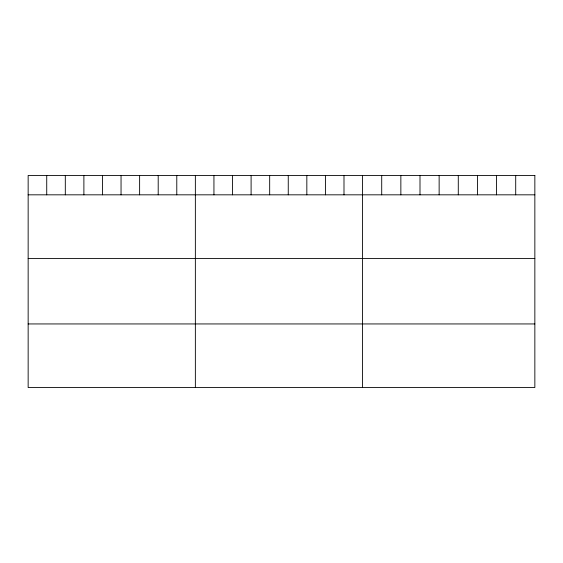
<?xml version="1.0" encoding="UTF-8"?>
<svg xmlns="http://www.w3.org/2000/svg" width="563" height="563" viewBox="0 0 563 563"><rect width="100%" height="100%" fill="white"/><g stroke="black" fill="none" stroke-linecap="round" stroke-linejoin="round"><path stroke-width="0.84" d="M28.15 194.826L534.85 194.826M28.15 258.424L534.85 258.424M28.15 323.943L534.85 323.943M515.708 175.466L515.708 194.826M496.566 175.466L496.566 194.826M477.424 175.466L477.424 194.826M458.282 175.466L458.282 194.826M439.14 175.466L439.14 194.826M419.998 175.466L419.998 194.826M400.856 175.466L400.856 194.826M381.714 175.466L381.714 194.826M362.572 175.466L362.572 387.534M343.993 175.466L343.993 194.826M325.414 175.466L325.414 194.826M306.835 175.466L306.835 194.826M288.256 175.466L288.256 194.826M269.677 175.466L269.677 194.826M251.098 175.466L251.098 194.826M232.519 175.466L232.519 194.826M213.94 175.466L213.94 194.826M195.361 175.466L195.361 387.534M176.782 175.466L176.782 194.826M158.203 175.466L158.203 194.826M139.624 175.466L139.624 194.826M121.045 175.466L121.045 194.826M102.466 175.466L102.466 194.826M83.887 175.466L83.887 194.826M65.308 175.466L65.308 194.826M46.729 175.466L46.729 194.826M534.85 175.466L28.15 175.466L28.15 387.534L534.85 387.534L534.85 175.466"/></g></svg>
